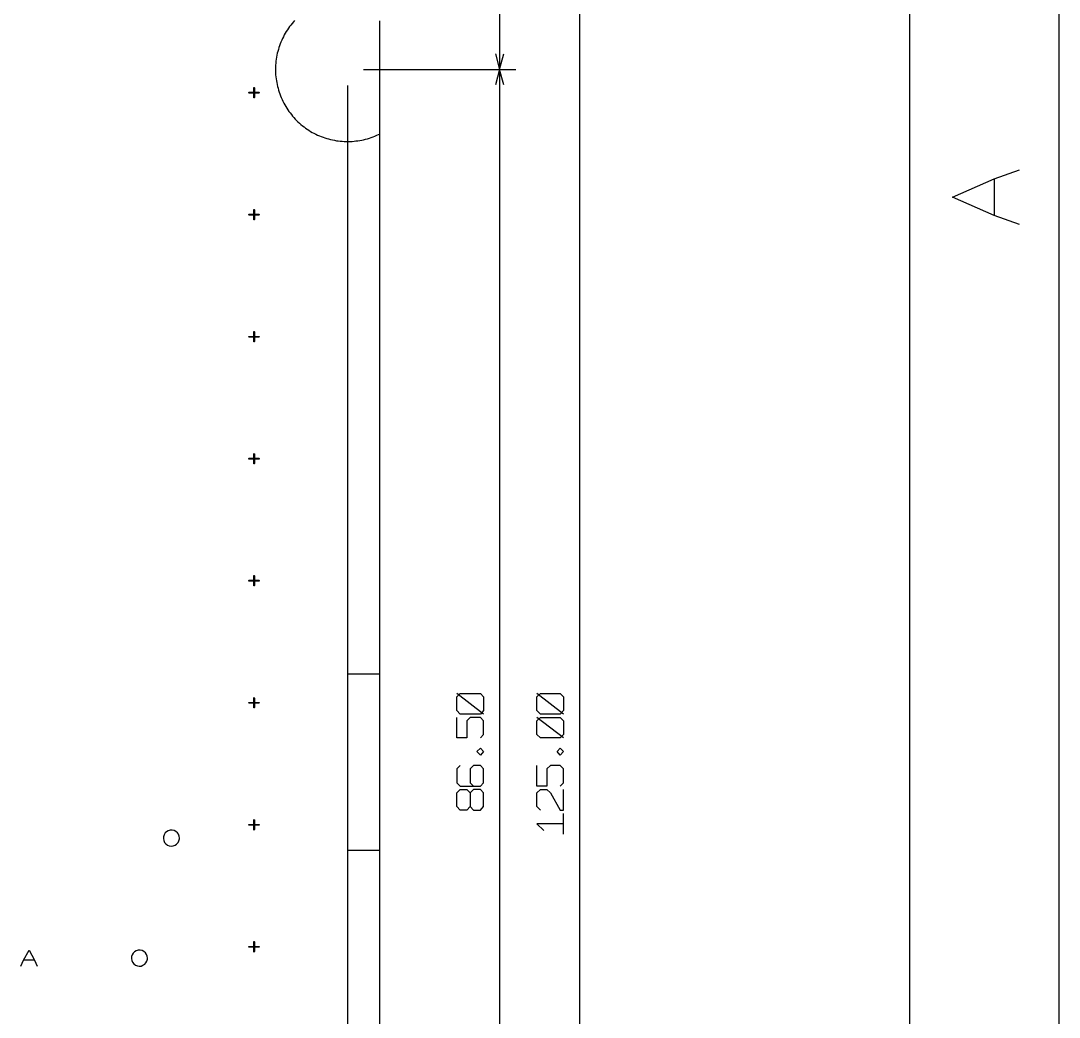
# Model space of a CAD drawing. Extents: x -658 to 530, y -320 to 521.
# Drawn here: x 346.8 to 530.4, y 160 to 336.1 of the extents above; entities that cross this region are included whole.
import ezdxf

# ---------------------------------------------------------------- set-up
doc = ezdxf.new("R2010")
doc.units = 0
doc.layers.add('1', color=1, linetype='CONTINUOUS')

msp = doc.modelspace()

# ---------------------------------------------------------------- linework, layer by layer
at = {"layer": '1'}
for p, q in [((530.35, -319.52), (530.35, 520.75)), ((503.92, 107.07), (503.92, 492.25)), ((431.45, 381.95), (431.45, 327.47)), ((445.6, 381.95), (445.6, 28.3)), ((395, 335.87), (394.77, 335.6)), ((395.22, 336.12), (395, 335.87)), ((410.25, 336.05), (410.25, 52.35)), ((393.75, 334.2), (393.57, 333.9)), ((393.95, 334.47), (393.75, 334.2)), ((394.15, 334.77), (393.95, 334.47)), ((394.35, 335.05), (394.15, 334.77)), ((394.55, 335.32), (394.35, 335.05)), ((394.77, 335.6), (394.55, 335.32)), ((392.8, 332.32), (392.67, 332)), ((392.95, 332.65), (392.8, 332.32)), ((393.1, 332.97), (392.95, 332.65)), ((393.25, 333.27), (393.1, 332.97)), ((393.4, 333.6), (393.25, 333.27)), ((393.57, 333.9), (393.4, 333.6)), ((392.17, 330.35), (392.1, 330)), ((392.25, 330.67), (392.17, 330.35)), ((392.35, 331.02), (392.25, 330.67)), ((392.45, 331.35), (392.35, 331.02)), ((392.55, 331.67), (392.45, 331.35)), ((392.67, 332), (392.55, 331.67)), ((391.9, 328.62), (391.87, 328.27)), ((391.92, 328.97), (391.9, 328.62)), ((391.97, 329.32), (391.92, 328.97)), ((392.02, 329.65), (391.97, 329.32)), ((392.1, 330), (392.02, 329.65)), ((430.72, 330.22), (431.45, 327.47)), ((431.45, 327.47), (432.2, 330.22)), ((391.87, 328.27), (391.85, 327.92)), ((391.85, 327.92), (391.85, 327.57)), ((391.85, 327.57), (391.85, 327.22)), ((391.85, 327.22), (391.87, 326.9)), ((391.87, 326.9), (391.87, 326.55)), ((407.4, 327.47), (434.3, 327.47)), ((407.4, 327.47), (434.3, 327.47)), ((431.45, 327.47), (430.72, 324.75)), ((432.2, 324.75), (431.45, 327.47)), ((431.45, 327.47), (431.45, 82.75)), ((391.87, 326.55), (391.92, 326.2)), ((391.92, 326.2), (391.95, 325.85)), ((391.95, 325.85), (392, 325.5)), ((392, 325.5), (392.07, 325.15)), ((392.07, 325.15), (392.12, 324.82)), ((387.15, 323.43), (387.2, 323.45)), ((387.15, 323.38), (387.15, 323.43)), ((387.15, 323.33), (387.15, 323.38)), ((387.2, 323.3), (387.15, 323.33)), ((387.2, 323.45), (388.9, 323.45)), ((388.9, 323.3), (387.2, 323.3)), ((388, 324.28), (388.05, 324.3)), ((388, 324.23), (388, 324.28)), ((388, 322.53), (388, 324.23)), ((388.05, 324.3), (388.1, 324.28)), ((388.1, 324.28), (388.13, 324.23)), ((388.13, 324.23), (388.13, 322.53)), ((388.9, 323.45), (388.95, 323.43)), ((388.95, 323.33), (388.9, 323.3)), ((388.95, 323.43), (388.98, 323.38)), ((388.98, 323.38), (388.95, 323.33)), ((392.12, 324.82), (392.2, 324.47)), ((392.2, 324.47), (392.3, 324.15)), ((392.3, 324.15), (392.4, 323.8)), ((392.4, 323.8), (392.5, 323.47)), ((392.5, 323.47), (392.6, 323.15)), ((392.6, 323.15), (392.72, 322.82)), ((404.57, 324.65), (404.57, 52.35)), ((388, 322.48), (388, 322.53)), ((388.05, 322.45), (388, 322.48)), ((388.1, 322.48), (388.05, 322.45)), ((388.13, 322.53), (388.1, 322.48)), ((392.72, 322.82), (392.87, 322.5)), ((392.87, 322.5), (393, 322.17)), ((393, 322.17), (393.15, 321.87)), ((393.15, 321.87), (393.32, 321.55)), ((393.32, 321.55), (393.47, 321.25)), ((393.47, 321.25), (393.65, 320.95)), ((393.65, 320.95), (393.85, 320.65)), ((393.85, 320.65), (394.02, 320.35)), ((394.02, 320.35), (394.22, 320.07)), ((394.22, 320.07), (394.42, 319.8)), ((394.42, 319.8), (394.65, 319.52)), ((394.65, 319.52), (394.87, 319.25)), ((394.87, 319.25), (395.1, 319)), ((395.1, 319), (395.32, 318.72)), ((395.32, 318.72), (395.57, 318.47)), ((395.57, 318.47), (395.82, 318.25)), ((395.82, 318.25), (396.07, 318)), ((396.07, 318), (396.35, 317.77)), ((396.35, 317.77), (396.62, 317.55)), ((396.62, 317.55), (396.9, 317.35)), ((396.9, 317.35), (397.17, 317.12)), ((397.17, 317.12), (397.45, 316.92)), ((397.45, 316.92), (397.75, 316.75)), ((397.75, 316.75), (398.05, 316.55)), ((398.05, 316.55), (398.35, 316.37)), ((398.35, 316.37), (398.65, 316.22)), ((398.65, 316.22), (398.95, 316.05)), ((398.95, 316.05), (399.27, 315.9)), ((399.27, 315.9), (399.6, 315.77)), ((399.6, 315.77), (399.92, 315.65)), ((409.1, 315.57), (409.42, 315.7)), ((409.42, 315.7), (409.75, 315.85)), ((409.75, 315.85), (410.05, 316)), ((410.05, 316), (410.25, 316.07)), ((410.25, 316.07), (410.25, 220.67)), ((399.92, 315.65), (400.25, 315.52)), ((400.25, 315.52), (400.57, 315.4)), ((400.57, 315.4), (400.9, 315.3)), ((400.9, 315.3), (401.22, 315.2)), ((401.22, 315.2), (401.57, 315.12)), ((401.57, 315.12), (401.9, 315.02)), ((401.9, 315.02), (402.25, 314.97)), ((402.25, 314.97), (402.6, 314.9)), ((402.6, 314.9), (402.95, 314.85)), ((402.95, 314.85), (403.27, 314.82)), ((403.27, 314.82), (403.62, 314.8)), ((403.62, 314.8), (403.97, 314.77)), ((403.97, 314.77), (404.32, 314.75)), ((404.32, 314.75), (404.67, 314.75)), ((404.67, 314.75), (405.02, 314.75)), ((405.02, 314.75), (405.37, 314.77)), ((405.37, 314.77), (405.72, 314.8)), ((405.72, 314.8), (406.07, 314.85)), ((406.07, 314.85), (406.4, 314.87)), ((406.4, 314.87), (406.75, 314.95)), ((406.75, 314.95), (407.1, 315)), ((407.1, 315), (407.42, 315.07)), ((407.42, 315.07), (407.77, 315.15)), ((407.77, 315.15), (408.1, 315.25)), ((408.1, 315.25), (408.45, 315.35)), ((408.45, 315.35), (408.77, 315.47)), ((408.77, 315.47), (409.1, 315.57)), ((518.87, 308.15), (523.3, 309.75)), ((511.5, 304.92), (518.87, 308.15)), ((518.87, 308.15), (518.87, 301.67)), ((518.87, 301.67), (511.5, 304.92)), ((387.15, 301.88), (387.2, 301.9)), ((387.15, 301.83), (387.15, 301.88)), ((387.15, 301.78), (387.15, 301.83)), ((387.2, 301.75), (387.15, 301.78)), ((387.2, 301.9), (388.9, 301.9)), ((388.9, 301.75), (387.2, 301.75)), ((388, 302.73), (388.05, 302.75)), ((388, 302.68), (388, 302.73)), ((388, 300.98), (388, 302.68)), ((388, 300.93), (388, 300.98)), ((388.05, 302.75), (388.1, 302.73)), ((388.1, 302.73), (388.13, 302.68)), ((388.13, 300.98), (388.1, 300.93)), ((388.13, 302.68), (388.13, 300.98)), ((388.9, 301.9), (388.95, 301.88)), ((388.95, 301.78), (388.9, 301.75)), ((388.95, 301.88), (388.98, 301.83)), ((388.98, 301.83), (388.95, 301.78)), ((523.3, 300.07), (518.87, 301.67)), ((388.05, 300.9), (388, 300.93)), ((388.1, 300.93), (388.05, 300.9)), ((388, 281.13), (388, 281.18)), ((388, 281.18), (388.05, 281.18)), ((388, 279.43), (388, 281.13)), ((388.05, 281.18), (388.1, 281.18)), ((388.1, 281.18), (388.13, 281.13)), ((388.13, 281.13), (388.13, 279.43)), ((387.15, 280.28), (387.15, 280.33)), ((387.15, 280.33), (387.2, 280.33)), ((387.15, 280.23), (387.15, 280.28)), ((387.2, 280.2), (387.15, 280.23)), ((387.2, 280.33), (388.9, 280.33)), ((388.9, 280.2), (387.2, 280.2)), ((388, 279.38), (388, 279.43)), ((388.05, 279.35), (388, 279.38)), ((388.1, 279.38), (388.05, 279.35)), ((388.13, 279.43), (388.1, 279.38)), ((388.9, 280.33), (388.95, 280.33)), ((388.95, 280.23), (388.9, 280.2)), ((388.95, 280.33), (388.98, 280.28)), ((388.98, 280.28), (388.95, 280.23)), ((387.15, 258.75), (387.2, 258.78)), ((387.2, 258.78), (388.9, 258.78)), ((388, 259.6), (388.05, 259.63)), ((388, 259.55), (388, 259.6)), ((388, 257.85), (388, 259.55)), ((388.05, 259.63), (388.1, 259.6)), ((388.1, 259.6), (388.13, 259.55)), ((388.13, 259.55), (388.13, 257.85)), ((388.9, 258.78), (388.95, 258.75)), ((387.15, 258.7), (387.15, 258.75)), ((387.15, 258.65), (387.15, 258.7)), ((387.2, 258.63), (387.15, 258.65)), ((388.9, 258.63), (387.2, 258.63)), ((388, 257.8), (388, 257.85)), ((388.05, 257.78), (388, 257.8)), ((388.1, 257.8), (388.05, 257.78)), ((388.13, 257.85), (388.1, 257.8)), ((388.95, 258.65), (388.9, 258.63)), ((388.95, 258.75), (388.98, 258.7)), ((388.98, 258.7), (388.95, 258.65)), ((387.15, 237.2), (387.2, 237.23)), ((387.15, 237.15), (387.15, 237.2)), ((387.15, 237.1), (387.15, 237.15)), ((387.2, 237.08), (387.15, 237.1)), ((387.2, 237.23), (388.9, 237.23)), ((388.9, 237.08), (387.2, 237.08)), ((388, 238.05), (388.05, 238.08)), ((388, 238), (388, 238.05)), ((388, 236.3), (388, 238)), ((388.05, 238.08), (388.1, 238.05)), ((388.1, 238.05), (388.13, 238)), ((388.13, 238), (388.13, 236.3)), ((388.9, 237.23), (388.95, 237.2)), ((388.95, 237.1), (388.9, 237.08)), ((388.95, 237.2), (388.98, 237.15)), ((388.98, 237.15), (388.95, 237.1)), ((388, 236.25), (388, 236.3)), ((388.05, 236.23), (388, 236.25)), ((388.1, 236.25), (388.05, 236.23)), ((388.13, 236.3), (388.1, 236.25)), ((404.57, 220.67), (404.57, 189.55)), ((410.25, 220.67), (404.57, 220.67)), ((423.92, 216.65), (424.5, 217.25)), ((428.62, 213.6), (423.92, 217.25)), ((423.92, 214.22), (423.92, 216.65)), ((424.5, 217.25), (428.05, 217.25)), ((428.05, 217.25), (428.62, 216.65)), ((428.62, 216.65), (428.62, 214.22)), ((438.05, 216.65), (438.65, 217.25)), ((442.77, 213.6), (438.05, 217.25)), ((438.05, 214.22), (438.05, 216.65)), ((438.65, 217.25), (442.17, 217.25)), ((442.17, 217.25), (442.77, 216.65)), ((442.77, 216.65), (442.77, 214.22)), ((387.15, 215.6), (387.15, 215.65)), ((387.15, 215.65), (387.2, 215.65)), ((387.15, 215.55), (387.15, 215.6)), ((387.2, 215.53), (387.15, 215.55)), ((387.2, 215.65), (388.9, 215.65)), ((388.9, 215.53), (387.2, 215.53)), ((388, 216.48), (388.05, 216.5)), ((388, 216.43), (388, 216.48)), ((388, 214.75), (388, 216.43)), ((388, 214.7), (388, 214.75)), ((388.05, 216.5), (388.1, 216.48)), ((388.1, 216.48), (388.13, 216.43)), ((388.13, 214.75), (388.1, 214.7)), ((388.13, 216.43), (388.13, 214.75)), ((388.9, 215.65), (388.95, 215.65)), ((388.95, 215.55), (388.9, 215.53)), ((388.95, 215.65), (388.98, 215.6)), ((388.98, 215.6), (388.95, 215.55)), ((388.05, 214.68), (388, 214.7)), ((388.1, 214.7), (388.05, 214.68)), ((424.5, 213.6), (423.92, 214.22)), ((423.92, 209.37), (423.92, 213)), ((428.05, 213.6), (424.5, 213.6)), ((426.27, 213), (425.67, 212.4)), ((428.05, 213), (426.27, 213)), ((428.62, 214.22), (428.05, 213.6)), ((428.62, 212.4), (428.05, 213)), ((438.65, 213.6), (438.05, 214.22)), ((438.05, 212.4), (438.65, 213)), ((442.77, 209.37), (438.05, 213)), ((442.17, 213.6), (438.65, 213.6)), ((438.65, 213), (442.17, 213)), ((442.77, 214.22), (442.17, 213.6)), ((442.17, 213), (442.77, 212.4)), ((425.67, 212.4), (425.67, 209.37)), ((428.62, 209.97), (428.62, 212.4)), ((438.05, 209.97), (438.05, 212.4)), ((442.77, 212.4), (442.77, 209.97)), ((425.67, 209.37), (423.92, 209.37)), ((428.05, 209.37), (428.62, 209.97)), ((438.65, 209.37), (438.05, 209.97)), ((442.17, 209.37), (438.65, 209.37)), ((442.77, 209.97), (442.17, 209.37)), ((427.45, 206.95), (428.05, 207.55)), ((428.05, 207.55), (428.62, 206.95)), ((441.6, 206.95), (442.17, 207.55)), ((442.17, 207.55), (442.77, 206.95)), ((428.05, 206.32), (427.45, 206.95)), ((428.62, 206.95), (428.05, 206.32)), ((442.17, 206.32), (441.6, 206.95)), ((442.77, 206.95), (442.17, 206.32)), ((424.5, 204.52), (423.92, 203.9)), ((423.92, 203.9), (423.92, 201.47)), ((426.85, 204.52), (426.27, 203.9)), ((426.27, 203.9), (426.27, 201.47)), ((428.05, 204.52), (426.85, 204.52)), ((428.62, 203.9), (428.05, 204.52)), ((428.62, 201.47), (428.62, 203.9)), ((438.05, 200.87), (438.05, 204.52)), ((440.42, 204.52), (439.82, 203.9)), ((439.82, 203.9), (439.82, 200.87)), ((442.17, 204.52), (440.42, 204.52)), ((442.77, 203.9), (442.17, 204.52)), ((442.77, 201.47), (442.77, 203.9)), ((423.92, 201.47), (424.5, 200.87)), ((423.92, 199.67), (424.5, 200.27)), ((424.5, 200.87), (428.05, 200.87)), ((424.5, 200.27), (425.67, 200.27)), ((425.67, 200.27), (426.27, 199.67)), ((426.27, 201.47), (426.85, 200.87)), ((426.85, 200.27), (426.27, 199.67)), ((428.05, 200.27), (426.85, 200.27)), ((428.05, 200.87), (428.62, 201.47)), ((428.62, 199.67), (428.05, 200.27)), ((439.82, 200.87), (438.05, 200.87)), ((438.05, 199.67), (438.65, 200.27)), ((438.65, 200.27), (439.82, 200.27)), ((439.82, 200.27), (440.42, 199.67)), ((442.17, 200.87), (442.77, 201.47)), ((442.77, 196.62), (442.77, 200.27)), ((423.92, 197.25), (423.92, 199.67)), ((426.27, 199.67), (426.27, 197.25)), ((428.62, 197.25), (428.62, 199.67)), ((438.05, 197.25), (438.05, 199.67)), ((440.42, 199.67), (442.17, 196.62)), ((424.5, 196.62), (423.92, 197.25)), ((425.67, 196.62), (424.5, 196.62)), ((426.27, 197.25), (425.67, 196.62)), ((426.27, 197.25), (426.85, 196.62)), ((426.85, 196.62), (428.05, 196.62)), ((428.05, 196.62), (428.62, 197.25)), ((438.65, 196.62), (438.05, 197.25)), ((442.17, 196.62), (442.77, 196.62)), ((388, 194.93), (388.05, 194.95)), ((388, 194.88), (388, 194.93)), ((388, 193.18), (388, 194.88)), ((388.05, 194.95), (388.1, 194.93)), ((388.1, 194.93), (388.13, 194.88)), ((388.13, 194.88), (388.13, 193.18)), ((442.77, 192.4), (442.77, 196.02)), ((372.6, 192.8), (372.35, 192.58)), ((372.9, 192.98), (372.6, 192.8)), ((373.25, 193.08), (372.9, 192.98)), ((373.6, 193.1), (373.25, 193.08)), ((373.93, 193.03), (373.6, 193.1)), ((374.25, 192.85), (373.93, 193.03)), ((374.5, 192.63), (374.25, 192.85)), ((387.15, 194.08), (387.2, 194.1)), ((387.15, 194.03), (387.15, 194.08)), ((387.15, 193.98), (387.15, 194.03)), ((387.2, 193.95), (387.15, 193.98)), ((387.2, 194.1), (388.9, 194.1)), ((388.9, 193.95), (387.2, 193.95)), ((388, 193.13), (388, 193.18)), ((388.05, 193.1), (388, 193.13)), ((388.1, 193.13), (388.05, 193.1)), ((388.13, 193.18), (388.1, 193.13)), ((388.9, 194.1), (388.95, 194.08)), ((388.95, 193.98), (388.9, 193.95)), ((388.95, 194.08), (388.98, 194.03)), ((388.98, 194.03), (388.95, 193.98)), ((442.77, 194.2), (438.05, 194.2)), ((438.05, 194.2), (439.25, 193)), ((372.08, 191.93), (372.05, 191.6)), ((372.05, 191.6), (372.13, 191.25)), ((372.18, 192.28), (372.08, 191.93)), ((372.13, 191.25), (372.25, 190.93)), ((372.35, 192.58), (372.18, 192.28)), ((372.25, 190.93), (372.48, 190.65)), ((374.38, 190.6), (374.63, 190.88)), ((374.7, 192.35), (374.5, 192.63)), ((374.63, 190.88), (374.78, 191.18)), ((374.83, 192.03), (374.7, 192.35)), ((374.78, 191.18), (374.88, 191.53)), ((374.88, 191.68), (374.83, 192.03)), ((374.88, 191.53), (374.88, 191.68)), ((372.48, 190.65), (372.75, 190.45)), ((372.75, 190.45), (373.08, 190.33)), ((373.08, 190.33), (373.43, 190.28)), ((373.43, 190.28), (373.78, 190.3)), ((373.78, 190.3), (374.1, 190.43)), ((374.1, 190.43), (374.38, 190.6)), ((404.57, 189.55), (410.25, 189.55)), ((410.25, 189.55), (410.25, 94.15)), ((387.15, 172.53), (387.2, 172.55)), ((387.15, 172.48), (387.15, 172.53)), ((387.2, 172.55), (388.9, 172.55)), ((388, 173.38), (388.05, 173.4)), ((388, 173.33), (388, 173.38)), ((388, 171.63), (388, 173.33)), ((388.05, 173.4), (388.1, 173.38)), ((388.1, 173.38), (388.13, 173.33)), ((388.13, 173.33), (388.13, 171.63)), ((388.9, 172.55), (388.95, 172.53)), ((388.95, 172.53), (388.98, 172.48)), ((347.33, 170.13), (348.3, 171.9)), ((348.3, 171.9), (349.25, 170.13)), ((366.53, 171.05), (366.4, 170.73)), ((366.4, 170.73), (366.4, 170.38)), ((366.7, 171.35), (366.53, 171.05)), ((366.95, 171.6), (366.7, 171.35)), ((367.25, 171.78), (366.95, 171.6)), ((367.58, 171.85), (367.25, 171.78)), ((367.93, 171.88), (367.58, 171.85)), ((368.28, 171.8), (367.93, 171.88)), ((368.58, 171.65), (368.28, 171.8)), ((368.85, 171.43), (368.58, 171.65)), ((369.05, 171.13), (368.85, 171.43)), ((369.18, 170.8), (369.05, 171.13)), ((369.23, 170.45), (369.18, 170.8)), ((387.15, 172.43), (387.15, 172.48)), ((387.2, 172.4), (387.15, 172.43)), ((388.9, 172.4), (387.2, 172.4)), ((388, 171.58), (388, 171.63)), ((388.05, 171.55), (388, 171.58)), ((388.1, 171.58), (388.05, 171.55)), ((388.13, 171.63), (388.1, 171.58)), ((388.95, 172.43), (388.9, 172.4)), ((388.98, 172.48), (388.95, 172.43)), ((346.83, 169.08), (347.33, 170.13)), ((349.25, 170.13), (347.33, 170.13)), ((349.25, 170.13), (349.75, 169.08)), ((366.4, 170.38), (366.45, 170.03)), ((366.45, 170.03), (366.6, 169.73)), ((366.6, 169.73), (366.83, 169.45)), ((366.83, 169.45), (367.1, 169.23)), ((367.1, 169.23), (367.43, 169.1)), ((367.43, 169.1), (367.78, 169.05)), ((367.78, 169.05), (368.1, 169.08)), ((368.1, 169.08), (368.43, 169.2)), ((368.43, 169.2), (368.73, 169.4)), ((368.73, 169.4), (368.95, 169.65)), ((368.95, 169.65), (369.13, 169.95)), ((369.13, 169.95), (369.2, 170.3)), ((369.2, 170.3), (369.23, 170.45))]:
    msp.add_line(p, q, dxfattribs=at)

doc.saveas('drawing.dxf')
